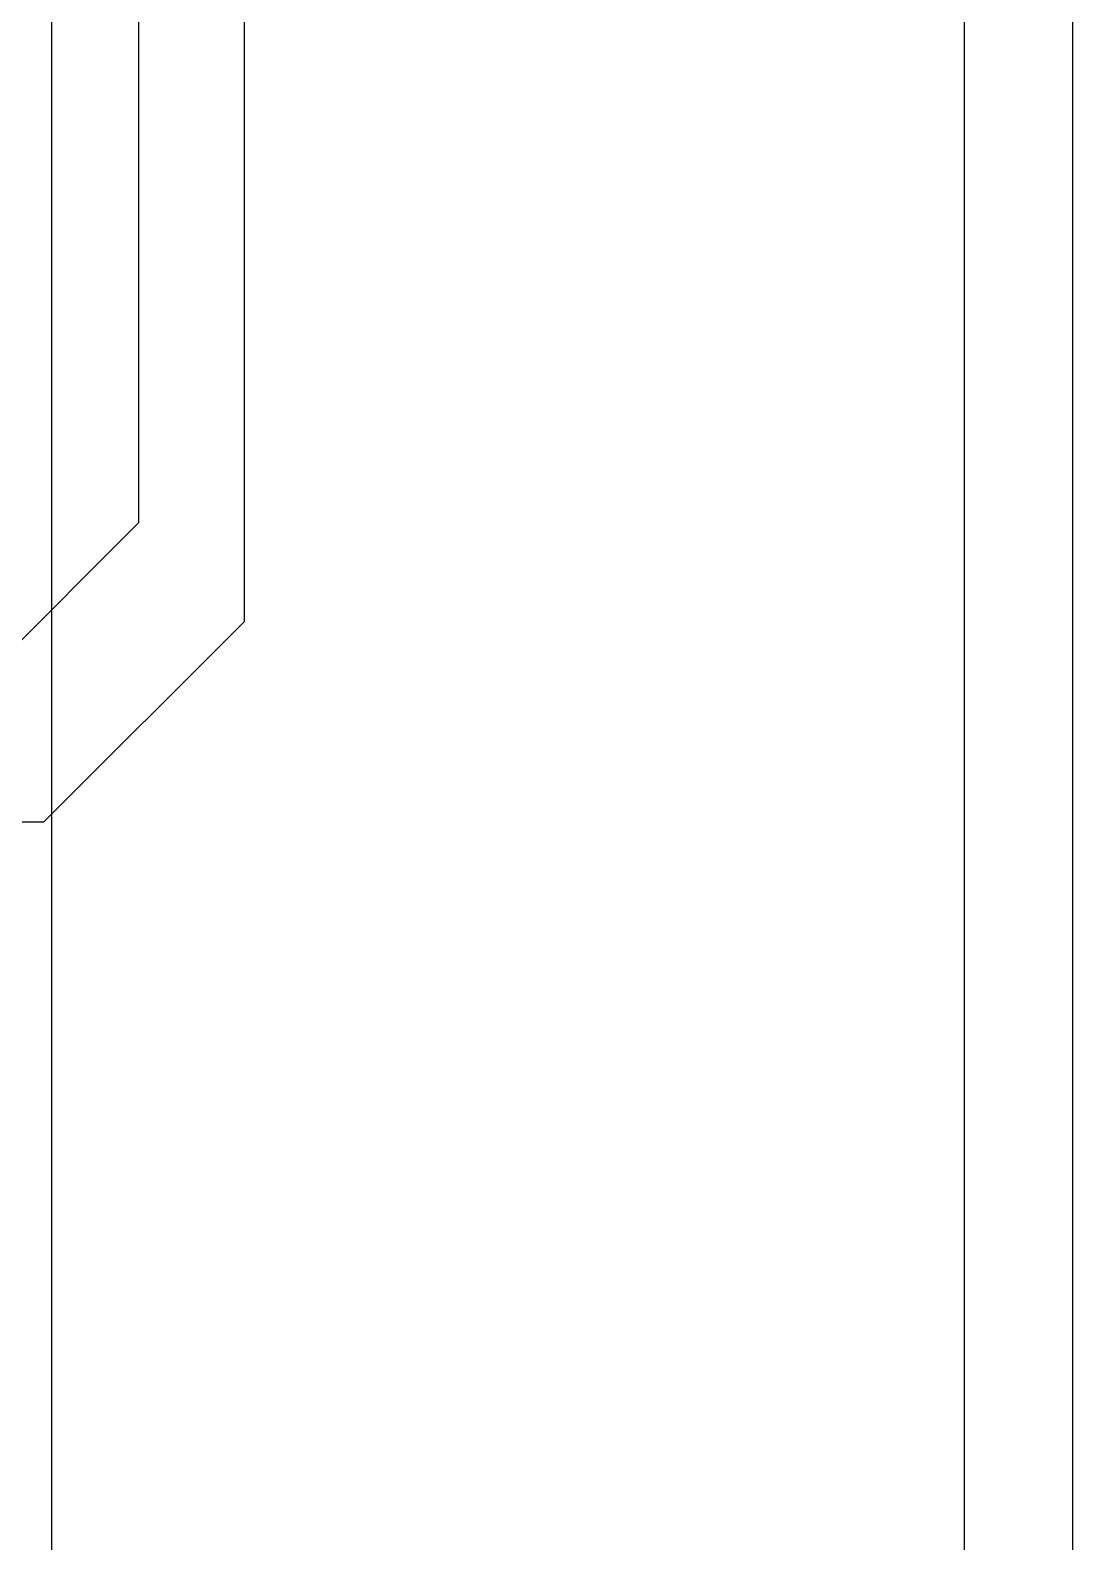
# Model space of a CAD drawing. Header units: inches. Extents: x -3 to 5259, y -3 to 5282.
# Drawn here: x 119.13 to 124.23, y 62.72 to 70.11 of the extents above; entities that cross this region are included whole.
import ezdxf

# ---------------------------------------------------------------- set-up
doc = ezdxf.new("R2010")
doc.units = ezdxf.units.IN
doc.layers.add('Layer 2', color=76, linetype='Continuous')
doc.layers.add('Top Layer', color=1, linetype='Continuous')

msp = doc.modelspace()

# ---------------------------------------------------------------- linework, layer by layer
at = {"layer": 'Layer 2'}
msp.add_line((119.2361, 52.5018), (119.2361, 80.6393), dxfattribs=at)
at = {"layer": 'Top Layer'}
for p, q in [((119.6609, 91.1915), (119.6609, 67.7051)), ((124.2284, 53.8362), (124.2284, 81.8725)), ((120.1788, 67.7051), (120.1788, 80.391)), ((123.698, 80.391), (123.698, 53.3146)), ((119.6609, 67.7051), (118.7335, 66.7778)), ((120.1779, 67.7006), (120.1788, 67.7051)), ((120.1779, 67.2239), (120.1779, 67.7006)), ((119.1972, 66.2432), (120.1779, 67.2239)), ((106.3921, 66.2432), (119.1972, 66.2432))]:
    msp.add_line(p, q, dxfattribs=at)

doc.saveas('drawing.dxf')
